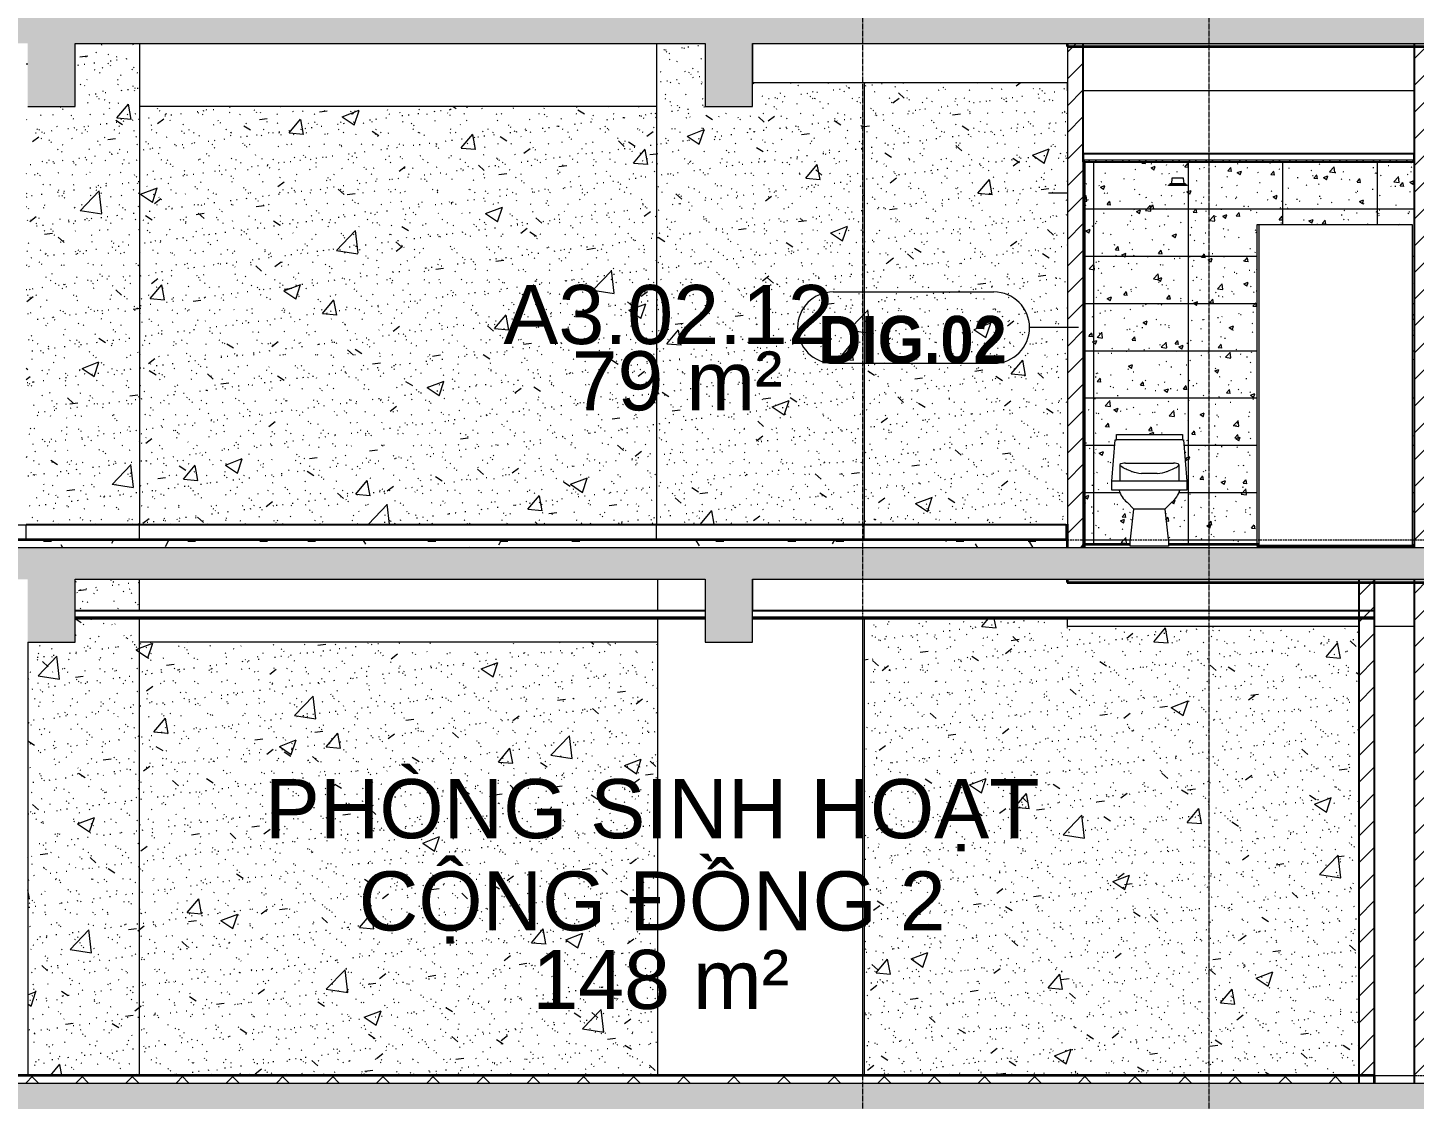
# Model space of a CAD drawing. Header units: millimetres. Extents: x 3451 to 201731, y -8641 to 35300.
# Drawn here: x 156091 to 164892, y 2050 to 8850 of the extents above; entities that cross this region are included whole.
import ezdxf

# ---------------------------------------------------------------- set-up
doc = ezdxf.new("R2010")
doc.units = ezdxf.units.MM
doc.linetypes.add('Centre', pattern=[31.75, 6.35, -4.7625, 15.875, -4.7625])
doc.linetypes.add('Grid Line', pattern=[22.225, 12.7, -3.175, 3.175, -3.175])
for name, color, linetype, lineweight in [('0-2', 50, 'Continuous', 5), ('A-AREA-IDEN', 2, 'Continuous', 9), ('A-CLNG', 13, 'Continuous', 9), ('A-CLNG-1', 13, 'Continuous', 25), ('A-CLNG-2', 250, 'Continuous', 25), ('A-CLNG-3', 7, 'Continuous', 9), ('A-CLNG-PATT-1', 13, 'Continuous', 9), ('A-CLNG-PATT-2', 9, 'Continuous', 9), ('A-DETL-GENF-1', 7, 'Continuous', 9), ('A-DETL-THIN', 151, 'Continuous', 9), ('A-DOOR', 31, 'Continuous', 9), ('A-DOOR-2', 50, 'Continuous', 18), ('A-DOOR-IDEN', 31, 'Continuous', 9), ('A-FLOR', 192, 'Continuous', 9), ('A-FLOR-1', 10, 'Continuous', 35), ('A-FLOR-2', 7, 'Continuous', 9), ('A-FLOR-3', 192, 'Continuous', 35), ('A-FLOR-HRAL', 11, 'Continuous', 9), ('A-FLOR-HRAL-1', 253, 'Continuous', 9), ('A-FLOR-HRAL-2', 53, 'Continuous', 18), ('A-FLOR-LEVL-2', 51, 'Centre', 9), ('A-FLOR-PATT-1', 7, 'Continuous', 9), ('A-FLOR-PATT-3', 8, 'Continuous', 9), ('A-FLOR-PATT-4', 67, 'Continuous', 9), ('A-GLAZ-CURT', 52, 'Continuous', 9), ('A-GLAZ-CURT-2', 7, 'Continuous', 9), ('A-GLAZ-CURT-3', 50, 'Continuous', 18), ('A-WALL', 113, 'Continuous', 9), ('A-WALL-1', 113, 'Continuous', 25), ('A-WALL-2', 250, 'Continuous', 25), ('A-WALL-3', 7, 'Continuous', 9), ('A-WALL-PATT-2', 9, 'Continuous', 9), ('A-WALL-PATT-4', 111, 'Continuous', 9), ('E-LITE-EQPM', 33, 'Continuous', 9), ('E-LITE-EQPM-1', 7, 'Continuous', 9), ('I-WALL', 2, 'Continuous', 9), ('I-WALL-1', 7, 'Continuous', 9), ('I-WALL-3', 250, 'Continuous', 25), ('P-SANR-FIXT', 6, 'Continuous', 9), ('P-SANR-FIXT-1', 7, 'Continuous', 9), ('S-BEAM-3', 7, 'Continuous', 9), ('S-COLS-1', 7, 'Continuous', 9), ('S-GRID-1', 1, 'Grid Line', 9)]:
    doc.layers.add(name, color=color, linetype=linetype, lineweight=lineweight)
doc.styles.add('Arial_1', font='arial.ttf', dxfattribs={"height": 375})
doc.styles.add('Arial_B_1', font='arialbd.ttf', dxfattribs={"width": 0.9, "height": 300})
pattern_1 = [(50, (-51987.05, 14125), (1093.104, -95.634), [114.3, -1257.3]), (355, (-51987, 14125), (-211.46, 1146.34), [91.44, -1005.84]), (100.451, (-51896, 14117), (881.656, 1050.7), [97.14, -1068.54]), (46.184, (-51987, 14429.8), (1626.47, -252.26), [171.45, -1885.95]), (96.636, (-51851.5, 14408.8), (1424.42, 1484.57), [145.71, -1602.81]), (351.184, (-51987, 14429.8), (1424.43, 1484.55), [137.16, -1508.76]), (21, (-51834.65, 14353.6), (909.686, -613.59), [114.3, -1257.3]), (326, (-51834.7, 14353.6), (370.81, 1105.13), [91.44, -1005.84]), (71.451, (-51758.8, 14302.5), (1280.5, 491.53), [97.14, -1068.54]), (37.5, (-51987.05, 14125), (18.531, 507.33), [50.292, -943.356, 50.292, -970.788, -1009.65]), (37.5, (-51987.05, 14125), (18.531, 507.33), [-2014.73, 50.29, -959.36]), (7.5, (-51987.05, 14125), (400.918, 601.084), [50.292, -531.876, 50.292, -920.496, -384.81]), (7.5, (-51987.05, 14125), (400.918, 601.084), [-1552.956, 50.292, -334.518]), (327.5, (-52326.9, 14125), (813.545, -34.374), [50.292, -330.708, 50.292, -1138.428, -1577.34]), (327.5, (-52326.9, 14125), (813.545, -34.374), [-1569.72, 50.29, -1527.05]), (317.5, (-52479.3, 14125), (888.775, 152.56), [50.292, -445.008, 50.292, -739.14, -1120.14]), (317.5, (-52479.3, 14125), (888.775, 152.56), [-1284.73, 50.29, -1069.85])]
pattern_2 = [(37.5, (-51987.05, 14125), (-4.7995, 146.8239), [5.029, -110.795, 5.029, -124.511, -123.825]), (37.5, (-51987.05, 14125), (-4.7995, 146.8239), [-245.364, 5.029, -118.796]), (7.5, (-51987.05, 14125), (134.8574, 215.0472), [5.029, -57.455, 5.029, -99.365, -40.005]), (7.5, (-51987.05, 14125), (134.8574, 215.0472), [-166.878, 5.029, -34.976]), (327.5, (-52080.78, 14125), (237.2978, 0.4316), [5.029, -33.071, 5.029, -132.131, -179.07]), (327.5, (-52080.78, 14125), (237.2978, 0.4316), [-175.26, 5.029, -174.041]), (317.5, (-52080.78, 14125), (229.067, 66.8792), [5.029, -14.021, 5.029, -84.887, -102.87]), (317.5, (-52080.78, 14125), (229.067, 66.8792), [-108.966, 5.029, -97.841])]
pattern_3 = [(0, (-51987.05, 14125), (609.6, 152.4), [50.292, -406.908, 50.292, -406.908, -2438.4]), (0, (-51987.05, 14125), (609.6, 152.4), [-914.4, 50.292, -864.108, 50.292, -406.908, -1066.8]), (0, (-51987.05, 14125), (609.6, 152.4), [-2286, 50.292, -254.508, 50.292, -711.708]), (120, (-51758.45, 14201.2), (-436.7823, 451.7291), [50.292, -406.908, 50.292, -2845.308]), (120, (-51758.45, 14201.2), (-436.7823, 451.7291), [-507.492, -406.908, 50.292, -864.108, -1524]), (120, (-51758.45, 14201.2), (-436.7823, 451.7291), [-1828.8, 50.292, -406.908, 50.292, -1016.508]), (120, (-51758.45, 14201.2), (-436.7823, 451.7291), [-2336.292, -254.508, 50.292, -711.708]), (240, (-51682.25, 14506), (-172.8177, -604.1291), [50.292, -406.908, 50.292, -406.908, -2438.4]), (240, (-51682.25, 14506), (-172.8177, -604.1291), [-914.4, 50.292, -864.108, 50.292, -406.908, -1066.8]), (240, (-51682.25, 14506), (-172.8177, -604.1291), [-2286, 50.292, -254.508, 50.292, -711.708])]
pattern_4 = [(45, (148640.78, 14125), (-84.8528, 84.8528), [])]
pattern_5 = [(50, (148640.8, 14125), (1093.104, -95.634), [114.3, -1257.3]), (355, (148640.8, 14125), (-211.46, 1146.34), [91.44, -1005.84]), (100.451, (148731.9, 14117), (881.656, 1050.7), [97.14, -1068.54]), (46.184, (148640.8, 14429.8), (1626.475, -252.26), [171.45, -1885.95]), (96.636, (148776.3, 14408.8), (1424.42, 1484.57), [145.71, -1602.81]), (351.184, (148640.8, 14429.8), (1424.43, 1484.55), [137.16, -1508.76]), (21, (148793.2, 14353.6), (909.686, -613.59), [114.3, -1257.3]), (326, (148793.2, 14353.6), (370.81, 1105.13), [91.44, -1005.84]), (71.451, (148869, 14302.5), (1280.503, 491.53), [97.14, -1068.54]), (37.5, (148640.8, 14125), (18.531, 507.33), [50.292, -943.356, 50.292, -970.788, -1009.65]), (37.5, (148640.8, 14125), (18.531, 507.33), [-2014.728, 50.292, -959.358]), (7.5, (148640.8, 14125), (400.918, 601.084), [50.292, -531.876, 50.292, -920.496, -384.81]), (7.5, (148640.8, 14125), (400.918, 601.084), [-1552.956, 50.292, -334.518]), (327.5, (148300.93, 14125), (813.545, -34.374), [50.292, -330.708, 50.292, -1138.428, -1577.34]), (327.5, (148300.93, 14125), (813.545, -34.374), [-1569.72, 50.292, -1527.048]), (317.5, (148148.5, 14125), (888.775, 152.56), [50.292, -445.008, 50.292, -739.14, -1120.14]), (317.5, (148148.5, 14125), (888.775, 152.56), [-1284.73, 50.29, -1069.85])]
pattern_6 = [(37.5, (148640.78, 14125), (-4.7995, 146.8239), [5.029, -110.795, 5.029, -124.511, -123.825]), (37.5, (148640.78, 14125), (-4.7995, 146.8239), [-245.364, 5.029, -118.796]), (7.5, (148640.78, 14125), (134.8574, 215.0472), [5.029, -57.455, 5.029, -99.365, -40.005]), (7.5, (148640.78, 14125), (134.8574, 215.0472), [-166.878, 5.029, -34.976]), (327.5, (148547.06, 14125), (237.29776, 0.4316), [5.029, -33.071, 5.029, -132.131, -179.07]), (327.5, (148547.06, 14125), (237.29776, 0.4316), [-175.26, 5.029, -174.041]), (317.5, (148547.06, 14125), (229.067, 66.8792), [5.029, -14.021, 5.029, -84.887, -102.87]), (317.5, (148547.06, 14125), (229.067, 66.8792), [-108.966, 5.029, -97.841])]

# ---------------------------------------------------------------- blocks, each defined once
blk = doc.blocks.new('NCV_TKTC_KET CAU_rvt-2-TKCS_MẶT CẮT D')
at = {"layer": 'A-FLOR-PATT-1'}
h = blk.add_hatch(color=256, dxfattribs=at)
h.paths.add_polyline_path([(-37572.1, 8730), (-35537.4, 8730), (-35537.4, 8750), (-37938.6, 8750), (-37938.6, 8730)])
h.paths.add_polyline_path([(-24866.9, 8730), (-24836.9, 8730), (-24836.9, 8750), (-28836.9, 8750), (-28836.9, 8730), (-25163.7, 8730)])
h.paths.add_polyline_path([(-65032.3, 8730), (-65032.3, 8750), (-66835.3, 8750), (-66835.3, 8730), (-65654.1, 8730)])
h.paths.add_polyline_path([(-58634.9, 8730), (-56833.3, 8730), (-56833.3, 8750), (-58634.9, 8750)])
h.paths.add_polyline_path([(-53357.9, 8730), (-51661.9, 8730), (-51661.9, 8750), (-53357.9, 8750), (-53357.9, 8730.4)])
h = blk.add_hatch(color=256, dxfattribs=at)
h.paths.add_polyline_path([(-37938.6, 5330), (-35537.4, 5330), (-35537.4, 5350), (-37938.6, 5350)])
h.paths.add_polyline_path([(-24866.9, 5330), (-24836.9, 5330), (-24836.9, 5350), (-28836.9, 5350), (-28836.9, 5330), (-25163.7, 5330)])
h.paths.add_polyline_path([(-51939.6, 5330), (-51661.9, 5330), (-51661.9, 5350), (-53357.9, 5350), (-53357.9, 5330), (-52592.7, 5330)])
h.paths.add_polyline_path([(-66835.3, 5330), (-65032.3, 5330), (-65032.3, 5350), (-66835.3, 5350)])
h.paths.add_polyline_path([(-58634.9, 5330), (-56833.3, 5330), (-56833.3, 5350), (-58634.9, 5350)])
at = {"layer": 'A-FLOR-1'}
for p, q in [((-37938.6, 8750), (-37938.6, 8730)), ((-37938.6, 8730), (-35537.4, 8730)), ((-37938.6, 5350), (-37938.6, 5330)), ((-37938.6, 5330), (-35537.4, 5330))]:
    blk.add_line(p, q, dxfattribs=at)
at = {"layer": 'S-BEAM-3'}
for p, q in [((-39934.9, 8500), (-39934.9, 8750)), ((-37938.7, 8500), (-39934.9, 8500)), ((-37938.7, 8500), (-37938.7, 8450)), ((-35737.4, 8450), (-37836.9, 8450)), ((-40546.9, 8350), (-43826.9, 8350)), ((-39934.9, 5150), (-39934.9, 5350)), ((-37938.7, 5100), (-37938.7, 5050)), ((-36087.8, 5050), (-37938.7, 5050)), ((-35737.4, 5050), (-35987.8, 5050)), ((-40536.9, 4950), (-43826.9, 4950))]:
    blk.add_line(p, q, dxfattribs=at)
at = {"layer": 'S-COLS-1'}
for p, q in [((-40586.9, 5700), (-40586.9, 5695)), ((-40236.9, 5700), (-40236.9, 5695)), ((-40536.9, 5150), (-40536.9, 5350)), ((-40536.9, 2200), (-40536.9, 5100)), ((-39236.9, 2200), (-39236.9, 5100))]:
    blk.add_line(p, q, dxfattribs=at)
blk = doc.blocks.new('DOOR_CW_01 CANH MO-PANEL KINH - DIG_02-800x2200-CỬA NHÔM KÍNH-400864-TKCS_MẶT CẮT D')
at = {"layer": 'A-DOOR-2'}
blk.add_line((-37936.9, 7800), (-38056.9, 7800), dxfattribs=at)
blk = doc.blocks.new('LIC_10-ĐÈN LED DOWNLIGHT ÂM TRẦN_ P_6W_ ÁNH SÁNG 4000K - LIC_10-ĐÈN LED DOWNLIGHT ÂM TRẦN_ P_6W_ ÁNH SÁNG 4000K-812934-TKCS_MẶT CẮT D')
at = {"layer": 'E-LITE-EQPM-1'}
for p, q in [((-37297.4, 7850), (-37297.4, 7848)), ((-37289.5, 7850), (-37296.8, 7850)), ((-37296.8, 7850), (-37286.7, 7850)), ((-37289.3, 7850), (-37294.4, 7850)), ((-37294.4, 7850), (-37286.7, 7850)), ((-37288.4, 7859), (-37288.4, 7850)), ((-37237.4, 7850), (-37288.1, 7850)), ((-37237.4, 7859), (-37287.1, 7859)), ((-37287.1, 7850), (-37285.2, 7850)), ((-37285.1, 7850), (-37264.3, 7850)), ((-37237.4, 7848), (-37284.3, 7848)), ((-37282.4, 7852), (-37282.4, 7850)), ((-37279, 7850), (-37281.6, 7850)), ((-37274.9, 7895), (-37277.4, 7859)), ((-37276.9, 7850), (-37269.2, 7850)), ((-37237.4, 7895), (-37274.9, 7895)), ((-37264, 7850), (-37237.4, 7850)), ((-37199.8, 7895), (-37237.4, 7895)), ((-37187.6, 7859), (-37237.4, 7859)), ((-37237.4, 7850), (-37210.7, 7850)), ((-37186.7, 7850), (-37237.4, 7850)), ((-37190.4, 7848), (-37237.4, 7848)), ((-37210.4, 7850), (-37189.6, 7850)), ((-37205.5, 7850), (-37197.8, 7850)), ((-37197.3, 7859), (-37199.8, 7895)), ((-37195.7, 7850), (-37193.2, 7850)), ((-37192.4, 7850), (-37192.4, 7852)), ((-37189.5, 7850), (-37187.6, 7850)), ((-37188.1, 7850), (-37180.3, 7850)), ((-37188, 7850), (-37177.9, 7850)), ((-37186.4, 7850), (-37186.4, 7859)), ((-37180.3, 7850), (-37185.5, 7850)), ((-37177.9, 7850), (-37185.2, 7850)), ((-37177.4, 7848), (-37177.4, 7850))]:
    blk.add_line(p, q, dxfattribs=at)
blk = doc.blocks.new('Railing - Railing-957028-TKCS_MẶT CẮT D')
at = {"layer": 'A-FLOR-HRAL-1'}
for p, q in [((-45526.9, 5695), (-44546.9, 5695)), ((-44546.9, 5600), (-44546.9, 5695)), ((-44546.9, 5695), (-43826.9, 5695)), ((-43826.9, 5600), (-43826.9, 5695)), ((-43826.9, 5695), (-40546.9, 5695)), ((-40546.9, 5600), (-40546.9, 5695)), ((-40546.9, 5695), (-39226.9, 5695)), ((-39226.9, 5600), (-39226.9, 5695)), ((-39226.9, 5695), (-37946.9, 5695)), ((-37936.9, 5695), (-37946.9, 5695)), ((-37946.9, 5695), (-37946.9, 5600))]:
    blk.add_line(p, q, dxfattribs=at)
at = {"layer": 'A-FLOR-HRAL-2'}
for p, q in [((-45526.9, 5695), (-45536.9, 5695)), ((-45536.9, 5695), (-45536.9, 5600)), ((-45526.9, 5600), (-45526.9, 5695)), ((-45536.9, 5600), (-45526.9, 5600))]:
    blk.add_line(p, q, dxfattribs=at)
blk = doc.blocks.new('TOILET - TOILET-348229-TKCS_MẶT CẮT D')
at = {"layer": 'P-SANR-FIXT-1'}
for p, q in [((-37627, 6234.1), (-37627, 6268.8)), ((-37627, 6268.8), (-37207.7, 6268.8)), ((-37207.7, 6268.8), (-37207.7, 6234.1)), ((-37655.2, 5972.7), (-37634.5, 6234.1)), ((-37634.5, 6234.1), (-37627, 6234.1)), ((-37207.7, 6234.1), (-37627, 6234.1)), ((-37207.7, 6234.1), (-37200.2, 6234.1)), ((-37200.2, 6234.1), (-37179.5, 5972.7)), ((-37605, 6077), (-37605, 5972.7)), ((-37569.8, 6087.1), (-37265, 6087.1)), ((-37229.7, 6076.9), (-37229.7, 5972.7)), ((-37367.6, 6021.3), (-37467.1, 6021.3)), ((-37655.2, 5914.4), (-37655.2, 5972.7)), ((-37610.1, 5914.4), (-37655.2, 5914.4)), ((-37179.8, 5972.7), (-37654.9, 5972.7)), ((-37225.4, 5914.5), (-37609.3, 5914.5)), ((-37179.5, 5914.5), (-37224.8, 5914.5)), ((-37179.5, 5972.7), (-37179.5, 5914.5)), ((-37515.2, 5794.9), (-37559.4, 5838.3)), ((-37275.3, 5838.3), (-37319.5, 5794.9)), ((-37538.7, 5585.4), (-37515.2, 5794.9)), ((-37319.5, 5794.9), (-37515.7, 5794.9)), ((-37319.5, 5794.9), (-37296, 5585.4)), ((-37538.7, 5560), (-37538.7, 5585.4)), ((-37296, 5560), (-37538.7, 5560)), ((-37296, 5585.4), (-37296, 5560))]:
    blk.add_line(p, q, dxfattribs=at)
for centre, radius, start, end in [((-37461, 5958.6), 155.4, 196.51036, 230.73509), ((-37370.1, 5956.1), 151.2, 308.83283, 344.03638)]:
    blk.add_arc(centre, radius, start, end, dxfattribs=at)
for centre, major_axis, ratio, start_param, end_param in [((-37263.7, 6010.9), (-341.3, 66.1), 0.113598, 5.986413, 6.503637), ((-37418.9, 6067.5), (-178.4, 14), 0.081746, 5.72712, 5.964421), ((-37416, 6069.2), (178.5, 12.5), 0.077773, 0.279332, 0.556765), ((-37571.4, 6013), (341.7, 63.9), 0.113393, 6.07097, 6.559963), ((-37397.2, 6047), (-160.7, 8), 0.209444, 0.601119, 0.636432), ((-37414.8, 6052), (-138.7, 1.6), 0.243173, 0.625419, 1.186931), ((-37419.8, 6049.2), (138.6, 3.4), 0.226927, 5.093064, 5.644973), ((-37437.5, 6046.8), (160.7, 8.2), 0.20869, 5.638258, 5.679654), ((-37659.1, 5989.9), (431.3, 89.7), 0.11045, 5.655538, 6.065987)]:
    blk.add_ellipse(centre, major_axis=major_axis, ratio=ratio, start_param=start_param, end_param=end_param, dxfattribs=at)
blk.add_open_spline([(-37530.7, 6034.6), (-37537.3, 6037), (-37549.6, 6041.7), (-37568.4, 6049.7), (-37585.7, 6058.3), (-37594.7, 6064), (-37598.2, 6066.7)], degree=3, knots=[0, 0, 0, 0, 0.2, 0.4, 0.7, 1, 1, 1, 1], dxfattribs=at)
blk = doc.blocks.new('System Panel - Glazed-943052-TKCS_MẶT CẮT D')
at = {"layer": 'A-GLAZ-CURT-2'}
for p, q in [((-35746.9, 7600), (-36385.3, 7600)), ((-35746.9, 5560), (-35746.9, 7600))]:
    blk.add_line(p, q, dxfattribs=at)
blk = doc.blocks.new('System Panel - Glazed-943053-TKCS_MẶT CẮT D')
at = {"layer": 'A-GLAZ-CURT-2'}
blk.add_line((-36383.8, 7600), (-36720.3, 7600), dxfattribs=at)
at = {"layer": 'A-GLAZ-CURT-3'}
for p, q in [((-36734.4, 7600), (-36734.4, 5560)), ((-36720.3, 7600), (-36734.4, 7600)), ((-36720.3, 5560), (-36720.3, 7600)), ((-36734.4, 5560), (-36720.3, 5560))]:
    blk.add_line(p, q, dxfattribs=at)
blk = doc.blocks.new('NCV_TKTC_TANG 2_rvt-2-TKCS_MẶT CẮT D')
at = {"layer": 'A-CLNG-PATT-2'}
h = blk.add_hatch(dxfattribs=at)
h.set_pattern_fill('FP_39', color=256, style=0, pattern_type=2)
h.set_pattern_definition([(45, (-51987.05, 14125), (-53.033, 53.033), []), (135, (-51987.05, 14125), (-53.033, -53.033), [])])
h.paths.add_polyline_path([(-36265.9, 8000), (-35736.9, 8000), (-35736.9, 8010), (-37836.9, 8010), (-37836.9, 8000), (-36919, 8000)])
at = {"layer": 'A-FLOR-PATT-4'}
h = blk.add_hatch(dxfattribs=at)
h.set_pattern_fill('FP_33', color=256, style=0, pattern_type=2)
h.set_pattern_definition(pattern_3)
h.paths.add_polyline_path([(-38878.2, 5550), (-37936.9, 5550), (-37936.9, 5600), (-45536.9, 5600), (-45536.9, 5550), (-40184.3, 5550)])
at = {"layer": 'A-WALL-PATT-2'}
h = blk.add_hatch(dxfattribs=at)
h.set_pattern_fill('FP_35', color=256, style=0, pattern_type=2)
h.set_pattern_definition(pattern_1)
h.paths.add_polyline_path([(-44102.8, 5700), (-43836.9, 5700), (-43836.9, 8750), (-44235.3, 8750), (-44235.3, 8350), (-44537, 8350), (-44537, 8750), (-44546.9, 8750), (-44546.9, 5700)])
h = blk.add_hatch(dxfattribs=at)
h.set_pattern_fill('FP_36', color=256, style=0, pattern_type=2)
h.set_pattern_definition(pattern_2)
h.paths.add_polyline_path([(-44102.8, 5700), (-43836.9, 5700), (-43836.9, 8750), (-44235.3, 8750), (-44235.3, 8350), (-44537, 8350), (-44537, 8750), (-44546.9, 8750), (-44546.9, 5700)])
h = blk.add_hatch(dxfattribs=at)
h.set_pattern_fill('FP_35', color=256, style=0, pattern_type=2)
h.set_pattern_definition(pattern_1)
h.paths.add_polyline_path([(-43826.9, 5700), (-43826.9, 8750), (-43836.9, 8750), (-43836.9, 5700)])
h = blk.add_hatch(dxfattribs=at)
h.set_pattern_fill('FP_36', color=256, style=0, pattern_type=2)
h.set_pattern_definition(pattern_2)
h.paths.add_polyline_path([(-43826.9, 5700), (-43826.9, 8750), (-43836.9, 8750), (-43836.9, 5700)])
h = blk.add_hatch(dxfattribs=at)
h.set_pattern_fill('FP_35', color=256, style=0, pattern_type=2)
h.set_pattern_definition(pattern_1)
h.paths.add_polyline_path([(-39236.9, 5700), (-39236.9, 8500), (-39934.9, 8500), (-39935.6, 8350), (-40237.4, 8350), (-40237.4, 8750), (-40546.9, 8750), (-40546.9, 5700), (-40184.3, 5700)])
h = blk.add_hatch(dxfattribs=at)
h.set_pattern_fill('FP_36', color=256, style=0, pattern_type=2)
h.set_pattern_definition(pattern_2)
h.paths.add_polyline_path([(-39236.9, 5700), (-39236.9, 8500), (-39934.9, 8500), (-39935.6, 8350), (-40237.4, 8350), (-40237.4, 8750), (-40546.9, 8750), (-40546.9, 5700), (-40184.3, 5700)])
h = blk.add_hatch(dxfattribs=at)
h.set_pattern_fill('FP_32', color=256, style=0, pattern_type=2)
h.set_pattern_definition([(45, (-51987.05, 14125), (-84.8528, 84.8528), [])])
h.paths.add_polyline_path([(-37836.9, 5550), (-37836.9, 8750), (-37936.9, 8750), (-37936.9, 5550)])
h = blk.add_hatch(dxfattribs=at)
h.set_pattern_fill('FP_35', color=256, style=0, pattern_type=2)
h.set_pattern_definition(pattern_1)
h.paths.add_polyline_path([(-39236.9, 5700), (-39226.9, 5700), (-39226.9, 8500), (-39236.9, 8500), (-39236.9, 6755.8)])
h = blk.add_hatch(dxfattribs=at)
h.set_pattern_fill('FP_36', color=256, style=0, pattern_type=2)
h.set_pattern_definition(pattern_2)
h.paths.add_polyline_path([(-39236.9, 5700), (-39226.9, 5700), (-39226.9, 8500), (-39236.9, 8500), (-39236.9, 6755.8)])
h = blk.add_hatch(dxfattribs=at)
h.set_pattern_fill('FP_35', color=256, style=0, pattern_type=2)
h.set_pattern_definition(pattern_1)
h.paths.add_polyline_path([(-38878.2, 5700), (-37936.9, 5700), (-37938.7, 8500), (-39226.9, 8500), (-39226.9, 5700)])
h = blk.add_hatch(dxfattribs=at)
h.set_pattern_fill('FP_36', color=256, style=0, pattern_type=2)
h.set_pattern_definition(pattern_2)
h.paths.add_polyline_path([(-38878.2, 5700), (-37936.9, 5700), (-37938.7, 8500), (-39226.9, 8500), (-39226.9, 5700)])
h = blk.add_hatch(dxfattribs=at)
h.set_pattern_fill('FP_35', color=256, style=0, pattern_type=2)
h.set_pattern_definition(pattern_1)
h.paths.add_polyline_path([(-40546.9, 5700), (-40546.9, 8350), (-43826.9, 8350), (-43826.9, 5700), (-41490.5, 5700)])
h = blk.add_hatch(dxfattribs=at)
h.set_pattern_fill('FP_36', color=256, style=0, pattern_type=2)
h.set_pattern_definition(pattern_2)
h.paths.add_polyline_path([(-40546.9, 5700), (-40546.9, 8350), (-43826.9, 8350), (-43826.9, 5700), (-41490.5, 5700)])
h = blk.add_hatch(dxfattribs=at)
h.set_pattern_fill('FP_33', color=256, style=0, pattern_type=2)
h.set_pattern_definition(pattern_3)
h.paths.add_polyline_path([(-37836.9, 5550), (-37827.4, 5550), (-37827.4, 8000), (-37836.9, 8000), (-37836.9, 6755.8)])
h = blk.add_hatch(dxfattribs=at)
h.set_pattern_fill('FP_37', color=256, style=0, pattern_type=2)
h.set_pattern_definition([(50, (-51987.05, 14125), (273.276, -23.909), [28.575, -314.325]), (355, (-51987.05, 14125), (-52.8646, 286.585), [22.86, -251.46]), (100.451, (-51964.28, 14123), (220.414, 262.6745), [24.285, -267.135]), (46.184, (-51987.05, 14201.2), (406.6187, -63.0646), [42.863, -471.488]), (96.636, (-51953.17, 14195.94), (356.104, 371.141), [36.428, -400.703]), (351.184, (-51987.05, 14201.2), (356.107, 371.138), [34.29, -377.19]), (21, (-51948.95, 14182.15), (227.4212, -153.3982), [28.575, -314.325]), (326, (-51948.95, 14182.15), (92.7027, 276.282), [22.86, -251.46]), (71.451, (-51930, 14169.37), (320.1254, 122.8816), [24.285, -267.135]), (37.5, (-51987.05, 14125), (4.6325, 126.8326), [5.029, -243.383, 5.029, -250.241, -252.413]), (37.5, (-51987.05, 14125), (4.6325, 126.8326), [-503.682, 5.029, -247.383]), (7.5, (-51987.05, 14125), (100.2292, 150.2711), [5.029, -140.513, 5.029, -237.668, -96.203]), (7.5, (-51987.05, 14125), (100.2292, 150.2711), [-388.239, 5.029, -91.173]), (327.5, (-52072.01, 14125), (203.38684, -8.5935), [5.029, -90.221, 5.029, -292.151, -394.335]), (327.5, (-52072.01, 14125), (203.38684, -8.5935), [-392.43, 5.029, -389.306]), (317.5, (-52110.11, 14125), (222.1944, 38.1398), [5.029, -118.796, 5.029, -192.329, -280.035]), (317.5, (-52110.11, 14125), (222.1944, 38.1398), [-321.183, 5.029, -275.006])])
h.paths.add_polyline_path([(-37610.1, 5570), (-37538.7, 5570), (-37538.7, 5585.4), (-37515.2, 5794.9), (-37581.3, 5860.1), (-37598.4, 5885.8), (-37610.1, 5914.4), (-37655.2, 5914.4), (-37655.2, 5972.7), (-37634.5, 6234.1), (-37627, 6234.1), (-37627, 6268.8), (-37207.7, 6268.8), (-37207.7, 6234.1), (-37200.2, 6234.1), (-37179.5, 5972.7), (-37179.5, 5914.5), (-37224.8, 5914.4), (-37236.2, 5885.8), (-37253.3, 5860), (-37319.5, 5794.9), (-37296, 5570), (-36734.4, 5570), (-36734.4, 7600), (-35746.9, 7600), (-35746.9, 5570), (-35737.4, 5570), (-35737.4, 8000), (-37827.4, 8000), (-37827.4, 5570), (-37810.4, 5570)])
h.paths.add_polyline_path([(-37247.5, 7848), (-37284.3, 7848), (-37284.3, 7850), (-37287.1, 7850), (-37287.1, 7859), (-37277.4, 7859), (-37274.7, 7895), (-37199.8, 7895), (-37197.3, 7859), (-37187.6, 7859), (-37187.6, 7850), (-37190.4, 7850), (-37190.4, 7848), (-37247.4, 7848)])
h = blk.add_hatch(dxfattribs=at)
h.set_pattern_fill('FP_38', color=256, style=0, pattern_type=2)
h.set_pattern_definition([(0, (-35741.94, 5600), (0, 300), []), (90, (-35741.94, 5600), (-600, 4e-14), [])])
h.paths.add_polyline_path([(-37610.1, 5570), (-37538.7, 5570), (-37538.7, 5585.4), (-37515.2, 5794.9), (-37581.3, 5860.1), (-37598.4, 5885.8), (-37610.1, 5914.4), (-37655.2, 5914.4), (-37655.2, 5972.7), (-37634.5, 6234.1), (-37627, 6234.1), (-37627, 6268.8), (-37207.7, 6268.8), (-37207.7, 6234.1), (-37200.2, 6234.1), (-37179.5, 5972.7), (-37179.5, 5914.5), (-37224.8, 5914.4), (-37236.2, 5885.8), (-37253.3, 5860), (-37319.5, 5794.9), (-37296, 5570), (-36734.4, 5570), (-36734.4, 7600), (-35746.9, 7600), (-35746.9, 5570), (-35737.4, 5570), (-35737.4, 8000), (-37827.4, 8000), (-37827.4, 5570), (-37810.4, 5570)])
h.paths.add_polyline_path([(-37247.5, 7848), (-37284.3, 7848), (-37284.3, 7850), (-37287.1, 7850), (-37287.1, 7859), (-37277.4, 7859), (-37274.7, 7895), (-37199.8, 7895), (-37197.3, 7859), (-37187.6, 7859), (-37187.6, 7850), (-37190.4, 7850), (-37190.4, 7848), (-37247.4, 7848)])
at = {"layer": 'A-CLNG-2'}
for p, q in [((-35736.9, 8050), (-37836.9, 8050)), ((-37836.9, 8050), (-37836.9, 8000)), ((-35736.9, 8000), (-35736.9, 8050)), ((-37836.9, 8000), (-35736.9, 8000))]:
    blk.add_line(p, q, dxfattribs=at)
at = {"layer": 'A-CLNG-3'}
blk.add_line((-35736.9, 8010), (-37836.9, 8010), dxfattribs=at)
at = {"layer": 'A-FLOR-1'}
for p, q in [((-37936.9, 5600), (-45536.9, 5600)), ((-37936.9, 5550), (-37936.9, 5600)), ((-37538.7, 5570), (-37836.9, 5570)), ((-37836.9, 5570), (-37836.9, 5550)), ((-36727.4, 5570), (-37296, 5570)), ((-36727.4, 5550), (-36727.4, 5570)), ((-35736.9, 5560), (-36727.4, 5560)), ((-36727.4, 5560), (-36727.4, 5550)), ((-35736.9, 5550), (-35736.9, 5560))]:
    blk.add_line(p, q, dxfattribs=at)
at = {"layer": 'A-FLOR-2'}
blk.add_line((-35746.9, 5570), (-35737.4, 5570), dxfattribs=at)
at = {"layer": 'A-WALL-2'}
for p, q in [((-37836.9, 8000), (-37836.9, 8750)), ((-37936.9, 5700), (-37936.9, 5550))]:
    blk.add_line(p, q, dxfattribs=at)
at = {"layer": 'A-WALL-3'}
for p, q in [((-37936.9, 8750), (-37936.9, 5700)), ((-37836.9, 5550), (-37836.9, 8000)), ((-37836.9, 8000), (-37836.9, 5550))]:
    blk.add_line(p, q, dxfattribs=at)
at = {"layer": 'I-WALL-1'}
for p, q in [((-43826.9, 8750), (-43826.9, 5700)), ((-40546.9, 8750), (-40546.9, 5700)), ((-39226.9, 8500), (-39226.9, 5700)), ((-44546.9, 5700), (-43836.9, 5700)), ((-43826.9, 5700), (-43836.9, 5700)), ((-43826.9, 5700), (-40546.9, 5700)), ((-40546.9, 5700), (-39236.9, 5700)), ((-39226.9, 5700), (-39236.9, 5700)), ((-39226.9, 5700), (-37946.9, 5700))]:
    blk.add_line(p, q, dxfattribs=at)
at = {"layer": 'I-WALL-3'}
for p, q in [((-37827.4, 8000), (-37836.9, 8000)), ((-37827.4, 5550), (-37827.4, 8000))]:
    blk.add_line(p, q, dxfattribs=at)
at = {"layer": 'A-DOOR'}
blk.add_blockref('DOOR_CW_01 CANH MO-PANEL KINH - DIG_02-800x2200-CỬA NHÔM KÍNH-400864-TKCS_MẶT CẮT D', (0, 0), dxfattribs=at)
at = {"layer": 'A-FLOR-HRAL'}
blk.add_blockref('Railing - Railing-957028-TKCS_MẶT CẮT D', (0, 0), dxfattribs=at)
at = {"layer": 'A-GLAZ-CURT'}
for name in ['System Panel - Glazed-943053-TKCS_MẶT CẮT D', 'System Panel - Glazed-943052-TKCS_MẶT CẮT D']:
    blk.add_blockref(name, (0, 0), dxfattribs=at)
at = {"layer": 'E-LITE-EQPM'}
blk.add_blockref('LIC_10-ĐÈN LED DOWNLIGHT ÂM TRẦN_ P_6W_ ÁNH SÁNG 4000K - LIC_10-ĐÈN LED DOWNLIGHT ÂM TRẦN_ P_6W_ ÁNH SÁNG 4000K-812934-TKCS_MẶT CẮT D', (0, 0), dxfattribs=at)
at = {"layer": 'P-SANR-FIXT'}
blk.add_blockref('TOILET - TOILET-348229-TKCS_MẶT CẮT D', (0, 0), dxfattribs=at)
blk = doc.blocks.new('STN_Door Tag - STN_Door Tag-1788670-TKCS_MẶT CẮT D')
at = {"layer": 'A-DOOR-IDEN'}
for p, q in [((-46887.8, 30934.3), (-45867.7, 30934.3)), ((-46887.8, 30481.5), (-45867.7, 30481.5))]:
    blk.add_line(p, q, dxfattribs=at)
for centre, start, end in [((-46887.8, 30707.9), 90, 270), ((-45867.7, 30707.9), 270, 90)]:
    blk.add_arc(centre, 226.4, start, end, dxfattribs=at)

msp = doc.modelspace()

# ---------------------------------------------------------------- hatches: boundary and pattern name
at = {"layer": 'A-CLNG-PATT-1'}
h = msp.add_hatch(dxfattribs=at)
h.set_pattern_fill('FP_41', color=256, style=0, pattern_type=2)
h.set_pattern_definition([(0, (148640.78, 14125), (1219.2, 304.8), [50.292, -864.108, 50.292, -864.108, -4876.8]), (0, (148640.78, 14125), (1219.2, 304.8), [-1828.8, 50.292, -1778.508, 50.292, -864.108, -2133.6]), (0, (148640.78, 14125), (1219.2, 304.8), [-4572, 50.292, -559.308, 50.292, -1473.708]), (120, (149097.98, 14277.4), (-873.5645, 903.458), [50.29, -864.11, 50.29, -5740.91]), (120, (149097.98, 14277.4), (-873.5645, 903.458), [-964.692, -864.108, 50.292, -1778.508, -3048]), (120, (149097.98, 14277.4), (-873.5645, 903.458), [-3657.6, 50.292, -864.108, 50.292, -2083.308]), (120, (149097.98, 14277.4), (-873.5645, 903.458), [-4622.29, -559.31, 50.29, -1473.71]), (240, (149250.38, 14887), (-345.6355, -1208.258), [50.29, -864.11, 50.29, -5740.91]), (240, (149250.38, 14887), (-345.6355, -1208.258), [-964.692, -864.108, 50.292, -1778.508, -3048]), (240, (149250.38, 14887), (-345.6355, -1208.258), [-3657.6, 50.292, -864.108, 50.292, -2083.308]), (240, (149250.38, 14887), (-345.6355, -1208.258), [-4622.29, -559.31, 50.29, -1473.71])])
h.paths.add_polyline_path([(164361.9, 5100), (164640, 5100), (164640, 5110), (160692.2, 5110), (160692.2, 5100), (163708.9, 5100)])
h.paths.add_polyline_path([(155218.9, 5100), (156090.8, 5100), (156090.8, 5110), (154790.9, 5110), (154790.9, 5100)])
h.paths.add_polyline_path([(156392.5, 5100), (160390.5, 5100), (160390.5, 5110), (156392.5, 5110)])
at = {"layer": 'A-DETL-GENF-1'}
h = msp.add_hatch(color=256, dxfattribs=at)
h.paths.add_polyline_path([(160443.5, 8350), (160692.2, 8350), (160692.2, 8750), (167092.5, 8750), (167092.5, 8500), (167692.5, 8500), (167692.5, 8750), (171492.9, 8750), (171492.9, 8550), (171692.9, 8550), (171692.9, 8750), (175790.9, 8750), (175790.9, 8350), (176090.9, 8350), (176090.9, 8950), (151265.9, 8950), (151265.9, 8550), (151467.6, 8550), (151467.6, 8750), (154892.5, 8750), (154892.5, 8550), (155092.5, 8550), (155092.5, 8750), (156090.8, 8750), (156090.8, 8350), (156392.5, 8350), (156392.5, 8750), (160390.5, 8750), (160390.5, 8350)])
h.paths.add_polyline_path([(122694.6, 8350), (122694.6, 8950), (122392.5, 8950), (122392.5, 8350)])
h.paths.add_polyline_path([(138744.6, 8350), (139044.6, 8350), (139044.6, 8750), (143794.6, 8750), (143794.6, 8550), (143994.6, 8550), (143994.6, 8750), (146969.9, 8750), (146969.9, 8350), (147269.9, 8350), (147269.9, 8750), (148965.9, 8750), (148965.9, 8550), (149165.9, 8551.3), (149165.9, 8950), (128994.6, 8950), (128994.6, 8550), (129194.6, 8550), (129194.6, 8750), (130594.7, 8750), (130594.7, 8350), (130894.7, 8350), (130894.7, 8750), (135595.5, 8750), (135595.5, 8550), (135794.6, 8550), (135794.6, 8750), (138744.6, 8750), (138744.6, 8606.4)])
h.paths.add_polyline_path([(126628.8, 8550), (126828.8, 8550), (126828.8, 8750), (128244.5, 8750), (128244.5, 8550), (128444.5, 8550), (128443, 8950), (126628.8, 8950)])
h = msp.add_hatch(color=256, dxfattribs=at)
h.paths.add_polyline_path([(160692.2, 4950), (160692.2, 5350), (167092.5, 5350), (167092.5, 5100), (167692.5, 5100), (167692.5, 5350), (171492.9, 5350), (171492.9, 5150), (171692.9, 5150), (171692.9, 5350), (175790.9, 5350), (175790.9, 4950), (176090.9, 4950), (176090.9, 5550), (151265.9, 5550), (151265.9, 5150), (151467.6, 5150), (151467.6, 5350), (154892.5, 5350), (154892.5, 5150), (155092.5, 5150), (155092.5, 5350), (156090.8, 5350), (156090.8, 4950), (156392.5, 4950), (156392.5, 5350), (160390.5, 5350), (160390.5, 4950), (160443.5, 4950)])
h.paths.add_polyline_path([(139044.6, 4950), (139044.6, 5350), (143794.6, 5350), (143794.6, 5150), (143994.6, 5150), (143994.6, 5350), (146969.9, 5350), (146969.9, 4950), (147269.9, 4950), (147269.9, 5350), (148965.9, 5350), (148965.9, 5150), (149165.9, 5151.3), (149165.9, 5550), (128994.6, 5550), (128994.6, 5150), (129194.6, 5150), (129194.6, 5350), (130594.7, 5350), (130594.7, 4950), (130894.7, 4950), (130894.7, 5350), (135595.5, 5350), (135595.5, 5150), (135794.6, 5150), (135794.6, 5350), (138744.6, 5350), (138744.6, 4950), (138892.2, 4950)])
h.paths.add_polyline_path([(122392.5, 4950), (122694.6, 4950), (122694.6, 5550), (122392.5, 5550)])
h.paths.add_polyline_path([(126828.8, 5150), (126828.8, 5350), (128244.5, 5350), (128244.5, 5150), (128444.5, 5150), (128443, 5550), (126628.8, 5550), (126628.8, 5150)])
h = msp.add_hatch(color=256, dxfattribs=at)
h.paths.add_polyline_path([(160443.5, 1550), (160692.2, 1550), (160692.2, 1950), (167092.5, 1950), (167092.5, 1700), (167692.5, 1700), (167692.5, 1950), (171492.9, 1950), (171492.9, 1750), (171692.9, 1750), (171692.9, 1950), (175790.9, 1950), (175790.9, 1550), (176090.9, 1550), (176090.9, 2150), (151265.9, 2150), (151265.9, 1750), (151465.9, 1750), (151465.9, 1950), (154892.5, 1950), (154892.5, 1750), (155092.5, 1750), (155092.5, 1950), (156090.8, 1950), (156090.8, 1550), (156392.5, 1550), (156392.5, 1950), (160390.5, 1950), (160390.5, 1550)])
h.paths.add_polyline_path([(138892.2, 1550), (139044.6, 1550), (139044.6, 1950), (143794.6, 1950), (143794.6, 1750), (143994.6, 1750), (143994.6, 1950), (146969.9, 1950), (146969.9, 1550), (147269.9, 1550), (147269.9, 1950), (148965.9, 1950), (148965.9, 1750), (149165.9, 1750), (149165.9, 2150), (128994.6, 2150), (128994.6, 1750), (129194.6, 1750), (129194.6, 1950), (130594.7, 1950), (130594.7, 1550), (130894.7, 1550), (130894.7, 1950), (135595.5, 1950), (135595.5, 1750), (135794.6, 1750), (135794.6, 1950), (138744.6, 1950), (138744.6, 1550)])
h.paths.add_polyline_path([(127790, 1750), (127910.9, 1750), (127910.9, 2150), (127710.9, 2150), (127710.9, 1750)])
at = {"layer": 'A-FLOR-PATT-3'}
h = msp.add_hatch(dxfattribs=at)
h.set_pattern_fill('FP_49', color=256, style=0, pattern_type=2)
h.set_pattern_definition([(45, (148640.78, 14125), (-159.099, 159.099), []), (135, (148640.78, 14125), (-159.099, -159.099), [])])
h.paths.add_polyline_path([(164640, 2150), (164640, 2200), (154790.9, 2200), (154790.9, 2150), (164361.9, 2150)])
at = {"layer": 'A-WALL-PATT-4'}
h = msp.add_hatch(dxfattribs=at)
h.set_pattern_fill('FP_32', color=256, style=0, pattern_type=2)
h.set_pattern_definition(pattern_4)
h.paths.add_polyline_path([(165090.5, 5550), (165090.5, 8750), (164890.5, 8750), (164890.5, 5550), (165015, 5550)])
h = msp.add_hatch(dxfattribs=at)
h.set_pattern_fill('FP_35', color=256, style=0, pattern_type=2)
h.set_pattern_definition(pattern_5)
h.paths.add_polyline_path([(156090.9, 2200), (156800.9, 2200), (156800.9, 5100), (156392.5, 5100), (156392.5, 4950), (156090.9, 4950), (156090.9, 4288.3)])
h.paths.add_polyline_path([(156525.1, 5150), (156800.9, 5150), (156800.9, 5350), (156392.5, 5350), (156392.5, 5150)])
h = msp.add_hatch(dxfattribs=at)
h.set_pattern_fill('FP_36', color=256, style=0, pattern_type=2)
h.set_pattern_definition(pattern_6)
h.paths.add_polyline_path([(156090.9, 2200), (156800.9, 2200), (156800.9, 5100), (156392.5, 5100), (156392.5, 4950), (156090.9, 4950), (156090.9, 4288.3)])
h.paths.add_polyline_path([(156525.1, 5150), (156800.9, 5150), (156800.9, 5350), (156392.5, 5350), (156392.5, 5150)])
h = msp.add_hatch(dxfattribs=at)
h.set_pattern_fill('FP_32', color=256, style=0, pattern_type=2)
h.set_pattern_definition(pattern_4)
h.paths.add_polyline_path([(164640, 2150), (164640, 5350), (164540, 5350), (164540, 2150)])
h = msp.add_hatch(dxfattribs=at)
h.set_pattern_fill('FP_32', color=256, style=0, pattern_type=2)
h.set_pattern_definition(pattern_4)
h.paths.add_polyline_path([(165015, 2150), (165090.5, 2150), (165090.5, 5350), (164890.5, 5350), (164890.5, 2150)])
h = msp.add_hatch(dxfattribs=at)
h.set_pattern_fill('FP_35', color=256, style=0, pattern_type=2)
h.set_pattern_definition(pattern_5)
h.paths.add_polyline_path([(164530, 2200), (164540, 2200), (164540, 5050), (162689.2, 5050), (162689.2, 5100), (161400.9, 5100), (161400.9, 2200), (164361.9, 2200)])
h = msp.add_hatch(dxfattribs=at)
h.set_pattern_fill('FP_36', color=256, style=0, pattern_type=2)
h.set_pattern_definition(pattern_6)
h.paths.add_polyline_path([(164530, 2200), (164540, 2200), (164540, 5050), (162689.2, 5050), (162689.2, 5100), (161400.9, 5100), (161400.9, 2200), (164361.9, 2200)])
h = msp.add_hatch(dxfattribs=at)
h.set_pattern_fill('FP_35', color=256, style=0, pattern_type=2)
h.set_pattern_definition(pattern_5)
h.paths.add_polyline_path([(157831.2, 2200), (160090.9, 2200), (160090.9, 4950), (156800.9, 4950), (156800.9, 2200)])
h = msp.add_hatch(dxfattribs=at)
h.set_pattern_fill('FP_36', color=256, style=0, pattern_type=2)
h.set_pattern_definition(pattern_6)
h.paths.add_polyline_path([(157831.2, 2200), (160090.9, 2200), (160090.9, 4950), (156800.9, 4950), (156800.9, 2200)])

# ---------------------------------------------------------------- linework, layer by layer
at = {"layer": 'A-CLNG'}
for p, q in [((160390.5, 5110), (156392.5, 5110)), ((164640, 5110), (160692.2, 5110))]:
    msp.add_line(p, q, dxfattribs=at)
at = {"layer": 'A-CLNG-1'}
for p, q in [((160390.5, 5150), (156392.5, 5150)), ((164640, 5150), (160692.2, 5150)), ((164640, 5100), (164640, 5150)), ((156392.5, 5100), (160390.5, 5100)), ((160692.2, 5100), (164640, 5100))]:
    msp.add_line(p, q, dxfattribs=at)
at = {"layer": 'A-DETL-THIN'}
for p, q in [((156392.5, 8350), (156392.5, 8750)), ((156392.5, 8750), (160390.5, 8750)), ((160390.5, 8750), (160390.5, 8350)), ((160692.2, 8350), (160692.2, 8750)), ((160692.2, 8750), (167092.5, 8750)), ((156090.8, 8350), (156392.5, 8350)), ((160390.5, 8350), (160692.2, 8350)), ((176090.9, 5550), (152037.7, 5550)), ((156392.5, 4950), (156392.5, 5350)), ((156392.5, 5350), (160390.5, 5350)), ((160390.5, 5350), (160390.5, 4950)), ((160692.2, 4950), (160692.2, 5350)), ((160692.2, 5350), (167092.5, 5350)), ((156090.8, 4950), (156392.5, 4950)), ((160390.5, 4950), (160692.2, 4950)), ((176090.9, 2150), (152037.7, 2150))]:
    msp.add_line(p, q, dxfattribs=at)
at = {"layer": 'A-DOOR-IDEN'}
msp.add_line((162760.9, 6948.5), (162450.1, 6948.5), dxfattribs=at)
at = {"layer": 'A-FLOR'}
msp.add_line((164640, 2200), (164890.5, 2200), dxfattribs=at)
at = {"layer": 'A-FLOR-3'}
for p, q in [((164640, 2200), (154790.9, 2200)), ((164640, 2150), (164640, 2200))]:
    msp.add_line(p, q, dxfattribs=at)
at = {"layer": 'A-FLOR-LEVL-2'}
for p, q in [((106972.4, 5600), (198239.7, 5600)), ((106972.4, 2200), (198239.7, 2200))]:
    msp.add_line(p, q, dxfattribs=at)
at = {"layer": 'A-WALL'}
msp.add_line((161390.9, 5700), (161390.9, 5695), dxfattribs=at)
at = {"layer": 'A-WALL-1'}
for p, q in [((164890.5, 8750), (164890.5, 5550)), ((164540, 5350), (164540, 2150)), ((164640, 2200), (164640, 5350)), ((164890.5, 5350), (164890.5, 2150))]:
    msp.add_line(p, q, dxfattribs=at)
at = {"layer": 'I-WALL'}
for p, q in [((156800.9, 5150), (156800.9, 5350)), ((156800.9, 2200), (156800.9, 5100)), ((161400.9, 5100), (161400.9, 2200)), ((156090.9, 4950.1), (156090.9, 2200))]:
    msp.add_line(p, q, dxfattribs=at)
at = {"layer": 'S-GRID-1'}
for p, q in [((161390.9, -3541.4), (161390.9, 30542.5)), ((163590.9, -3541.4), (163590.9, 30542.5))]:
    msp.add_line(p, q, dxfattribs=at)

# ---------------------------------------------------------------- block references
at = {"layer": '0-2'}
for name in ['NCV_TKTC_KET CAU_rvt-2-TKCS_MẶT CẮT D', 'NCV_TKTC_TANG 2_rvt-2-TKCS_MẶT CẮT D']:
    msp.add_blockref(name, (200627.8, 0), dxfattribs=at)
at = {"layer": 'A-DOOR-IDEN'}
msp.add_blockref('STN_Door Tag - STN_Door Tag-1788670-TKCS_MẶT CẮT D', (208091.4, -23761), dxfattribs=at)

# ---------------------------------------------------------------- texts
at = {"layer": 'A-AREA-IDEN', "char_height": 375, "line_spacing_factor": 0.936439, "style": 'Arial_1'}
for s, insert, width, attachment_point in [('\\pt7.5,15,22.5,30,37.5,45,52.5,60,67.5,75,82.5,90,97.5,105,112.5,120,127.5,135,142.5,150,157.5,165,172.5,180,187.5,195,202.5,210,217.5,225,232.5,240;A3.02.12', (160158.4, 6837.2), 2094, 8), ('\\pt7.5,15,22.5,30,37.5,45,52.5,60,67.5,75,82.5,90,97.5,105,112.5,120,127.5,135,142.5,150,157.5,165,172.5,180,187.5,195,202.5,210,217.5,225,232.5,240;79 m²', (160212.8, 6606.6), 1359, 5), ('\\pt7.5,15,22.5,30,37.5,45,52.5,60,67.5,75,82.5,90,97.5,105,112.5,120,127.5,135,142.5,150,157.5,165,172.5,180,187.5,195,202.5,210,217.5,225,232.5,240;PHÒNG SINH HOẠT\\PCỘNG ĐỒNG 2', (160054.5, 3038.3), 4932, 8), ('\\pt7.5,15,22.5,30,37.5,45,52.5,60,67.5,75,82.5,90,97.5,105,112.5,120,127.5,135,142.5,150,157.5,165,172.5,180,187.5,195,202.5,210,217.5,225,232.5,240;148 m²', (160108.8, 2807.8), 1647, 5)]:
    msp.add_mtext(s, dxfattribs=dict(at, insert=insert, width=width, attachment_point=attachment_point))
at = {"layer": 'A-DOOR-IDEN', "insert": (161706.7, 6869.1), "char_height": 300, "width": 1223.1, "attachment_point": 5, "line_spacing_factor": 0.936439, "style": 'Arial_B_1'}
msp.add_mtext('\\pt6.75,13.5,20.25,27,33.75,40.5,47.25,54,60.75,67.5,74.25,81,87.75,94.5,101.25,108,114.75,121.5,128.25,135,141.75,148.5,155.25,162,168.75,175.5,182.25,189,195.75,202.5,209.25,216;DIG.02', dxfattribs=at)

doc.saveas('drawing.dxf')
